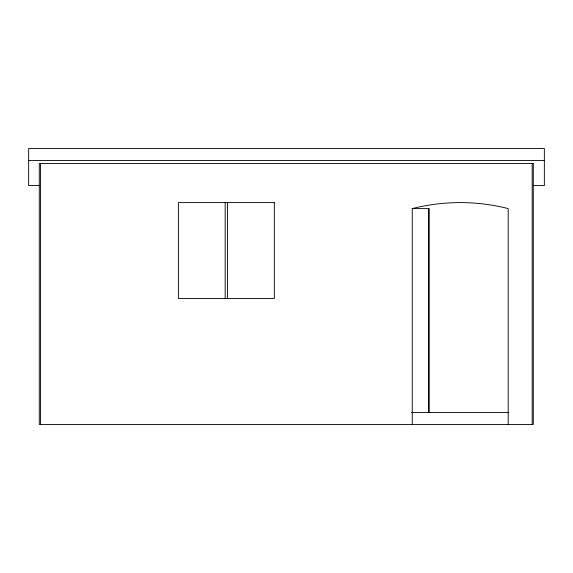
<?xml version="1.0" encoding="UTF-8"?>
<svg xmlns="http://www.w3.org/2000/svg" width="573" height="573" viewBox="0 0 573 573"><rect width="100%" height="100%" fill="white"/><g stroke="black" fill="none" stroke-linecap="round" stroke-linejoin="round"><path stroke-width="0.86" d="M28.65 160.483L544.35 160.483M39.394 185.566L28.65 185.566L28.65 148.536L544.35 148.536L544.35 185.566L533.606 185.566M412.023 208.593L429.055 208.593L429.055 412.474M411.493 412.474L508.946 412.474M532.188 163.498L532.188 424.464M508.201 424.464L508.201 208.593A194.884 194.884 0 0 0 412.259 208.593L412.259 424.464M428.74 208.593L428.74 412.474M227.567 202.598L227.567 298.54M225.168 202.598L225.168 298.54M40.475 163.498L40.475 424.464M533.284 163.498L39.279 163.498L39.279 424.464L533.284 424.464L533.284 163.498M274.338 202.598L178.396 202.598L178.396 298.54L274.338 298.54L274.338 202.598"/></g></svg>
